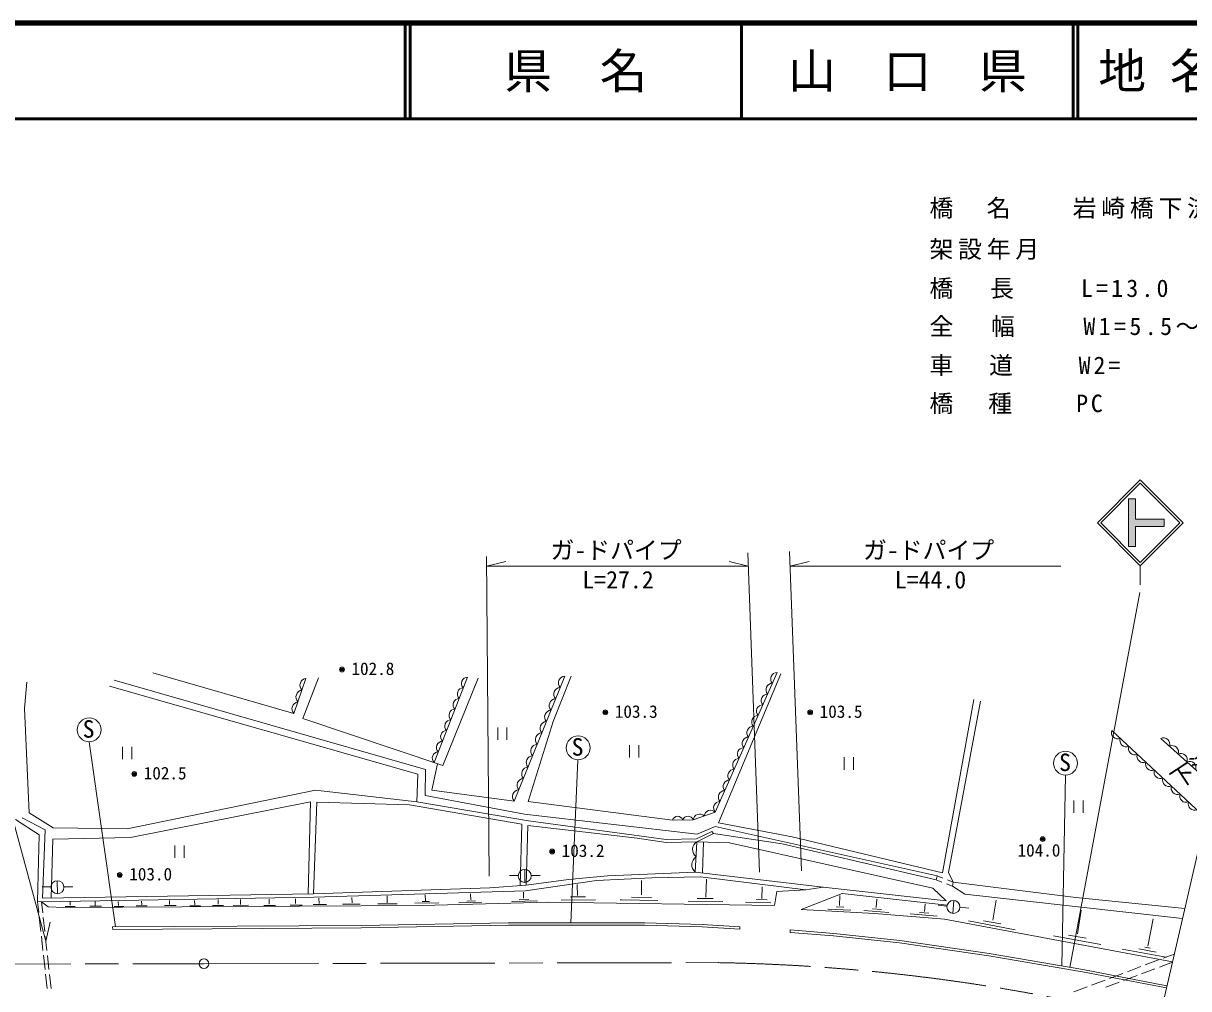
# Model space of a CAD drawing. Units: millimetres, scale not verified. Extents: x 40000 to 680000, y 20000 to 380000.
# Drawn here: x 257726 to 379851, y 278867 to 380000 of the extents above; entities that cross this region are included whole.
import ezdxf
from ezdxf.enums import TextEntityAlignment as Align

# ---------------------------------------------------------------- set-up
doc = ezdxf.new("R2010")
doc.units = ezdxf.units.MM
doc.header["$LTSCALE"] = 1000
doc.header["$PDMODE"] = 32
doc.header["$PDSIZE"] = 500
doc.linetypes.add('CHAIN', pattern=[18.5, 12, -1.5, 3.5, -1.5])
for name, color, linetype, lineweight in [('M-BGD', 7, 'Continuous', 13), ('M-BMK', 2, 'CHAIN', 13), ('M-BMK-SRVR', 3, 'Continuous', 13), ('M-STR-HTXT', 7, 'Continuous', 13), ('M-STR-STRC', 7, 'Continuous', 13), ('M-TTL', 2, 'Continuous', 140), ('M-TTL-LINE', 7, 'Continuous', 50)]:
    doc.layers.add(name, color=color, linetype=linetype, lineweight=lineweight)
doc.layers.add('M-TTL-TXT', color=7, linetype='Continuous')
doc.styles.add('ＭＳ ゴシック', font='')
doc.styles.get('ＭＳ ゴシック').set_extended_font_data('MS Gothic')

msp = doc.modelspace()

# ---------------------------------------------------------------- hatches: boundary and pattern name
at = {"layer": 'M-STR-STRC'}
msp.add_hatch(color=256, dxfattribs=at).paths.add_polyline_path([(373529, 330177), (374279, 330177), (374279, 328053), (377279, 328053), (377279, 327303), (374279, 327303), (374279, 325177), (373529, 325177)])

# ---------------------------------------------------------------- linework, layer by layer
at = {"layer": 'M-BGD'}
for p, q in [((286089, 307692), (271288, 311943)), ((304282, 311509), (300783, 302551)), ((314458, 311617), (309170, 298513)), ((313239, 306852), (315133, 311605)), ((337102, 311846), (330577, 296250)), ((257844, 308221), (258100, 310962)), ((299053, 301348), (266749, 310558)), ((267251, 311179), (299884, 301814)), ((287348, 311371), (286089, 307692)), ((287016, 307180), (288653, 311420)), ((301702, 302243), (305386, 311390)), ((354066, 290997), (357340, 309151)), ((354681, 291027), (358021, 308990)), ((258356, 297285), (257844, 308221)), ((301702, 302243), (287016, 307180)), ((310616, 298470), (313239, 306852)), ((307438, 306245), (307438, 304945)), ((308413, 304945), (308413, 306245)), ((371786, 305922), (381627, 296779)), ((264626, 304735), (267394, 285332)), ((268128, 304202), (268128, 302902)), ((269103, 302902), (269103, 304202)), ((321244, 304381), (321244, 303081)), ((322219, 303081), (322219, 304381)), ((382407, 300167), (376933, 305094)), ((343740, 303105), (343740, 301805)), ((344715, 301805), (344715, 303105)), ((299884, 301814), (299832, 299119)), ((300545, 299679), (301124, 302437)), ((315843, 302852), (315107, 285759)), ((298954, 298449), (299053, 301348)), ((366565, 281243), (366924, 301237)), ((268617, 295609), (288344, 299671)), ((288344, 299671), (298954, 298449)), ((309170, 298513), (300545, 299679)), ((268952, 294721), (287813, 298429)), ((287813, 298429), (287583, 288809)), ((288122, 288818), (288483, 298409)), ((298198, 298135), (288483, 298409)), ((309967, 296102), (298198, 298135)), ((298954, 298449), (310663, 296439)), ((299832, 299119), (310231, 297160)), ((325743, 296518), (310616, 298470)), ((367831, 298574), (367831, 297274)), ((368806, 297274), (368806, 298574)), ((257607, 296767), (260013, 295505)), ((258356, 297285), (260861, 295727)), ((310231, 297160), (328349, 295043)), ((259373, 294994), (256914, 296585)), ((260861, 295727), (268617, 295609)), ((309782, 289670), (309967, 296102)), ((310599, 295972), (310436, 289718)), ((322064, 294631), (310599, 295972)), ((310663, 296439), (325101, 294486)), ((328349, 295043), (330229, 295872)), ((330229, 295872), (353481, 290696)), ((330577, 296250), (338282, 294774)), ((259217, 288010), (259373, 294994)), ((260013, 295505), (259748, 288367)), ((260649, 288381), (260827, 294544)), ((260827, 294544), (268952, 294721)), ((325101, 294184), (322064, 294631)), ((328274, 294581), (325101, 294486)), ((329881, 295346), (328274, 294581)), ((330044, 295124), (328302, 294265)), ((330044, 295124), (329881, 295346)), ((337248, 294059), (330044, 295124)), ((338282, 294774), (354066, 290997)), ((273601, 293883), (273601, 292583)), ((274576, 292583), (274576, 293883)), ((328302, 294265), (325101, 294184)), ((328302, 294265), (328144, 291083)), ((331734, 294134), (328302, 294265)), ((328991, 294239), (328885, 290995)), ((353033, 289397), (331734, 294134)), ((353376, 290279), (337248, 294059)), ((308672, 290712), (309585, 290717)), ((310270, 291367), (310297, 290002)), ((310965, 290723), (311878, 290728)), ((318950, 290683), (314868, 290308)), ((328144, 291083), (318950, 290683)), ((328144, 291083), (341535, 289486)), ((353481, 290696), (353376, 290279)), ((353481, 290696), (354095, 290447)), ((355171, 290010), (354681, 291027)), ((259702, 289531), (260616, 289532)), ((261258, 290177), (261305, 288812)), ((261995, 289531), (262909, 289532)), ((310436, 289718), (306598, 289436)), ((310359, 289130), (317787, 290209)), ((314868, 290308), (310436, 289718)), ((315795, 288643), (315772, 289788)), ((317787, 290209), (323585, 290466)), ((322503, 288683), (322501, 290193)), ((323585, 290466), (328697, 290571)), ((328697, 290571), (339738, 289236)), ((329253, 288450), (329305, 290347)), ((335121, 288322), (335156, 289537)), ((341535, 289486), (339738, 289236)), ((354427, 288069), (341535, 289486)), ((353376, 290279), (353997, 290040)), ((354463, 289861), (355084, 289621)), ((354558, 290259), (355171, 290010)), ((355084, 289621), (355171, 290010)), ((356399, 288757), (355084, 289621)), ((355171, 290010), (368013, 288429)), ((288174, 288443), (259632, 287975)), ((259748, 288367), (288122, 288818)), ((283490, 287726), (283478, 288240)), ((286265, 287778), (286250, 288285)), ((306598, 289436), (288122, 288818)), ((288174, 288443), (310359, 289130)), ((288715, 287800), (288698, 288361)), ((292175, 287876), (292146, 288437)), ((295856, 287852), (295856, 288583)), ((299856, 288074), (299833, 288702)), ((304612, 288164), (304600, 288807)), ((310139, 288353), (310139, 288973)), ((315065, 288485), (316654, 288497)), ((321475, 288443), (323549, 288420)), ((328341, 288322), (330006, 288316)), ((336704, 289032), (336431, 287587)), ((339738, 289236), (336704, 289032)), ((339228, 287172), (343547, 288829)), ((343274, 287591), (343291, 288631)), ((343547, 288829), (354545, 287622)), ((347113, 287369), (347171, 288240)), ((354427, 288069), (353033, 289397)), ((379198, 286235), (356399, 288757)), ((368013, 288429), (379437, 287270)), ((259632, 287975), (259217, 288010)), ((259217, 288010), (259345, 286846)), ((260345, 287428), (259632, 287975)), ((259632, 287975), (259758, 286830)), ((261989, 287356), (260345, 287428)), ((286696, 287498), (261989, 287356)), ((262122, 287494), (263163, 287488)), ((262625, 287622), (262619, 287950)), ((264688, 287500), (265932, 287511)), ((265260, 287587), (265242, 288067)), ((267241, 287470), (268264, 287482)), ((267685, 287587), (267674, 288014)), ((269558, 287546), (270714, 287555)), ((270135, 287660), (270124, 288028)), ((272519, 287567), (273746, 287573)), ((273051, 287689), (273045, 288099)), ((275164, 287551), (276278, 287554)), ((275689, 287635), (275665, 288094)), ((277550, 287594), (278718, 287598)), ((278150, 287731), (278134, 288202)), ((279727, 287575), (281321, 287602)), ((280483, 287696), (280479, 288194)), ((282923, 287580), (284150, 287585)), ((285681, 287615), (286935, 287623)), ((299532, 287573), (286696, 287498)), ((288102, 287677), (289499, 287695)), ((291181, 287706), (293022, 287718)), ((294874, 287741), (296920, 287747)), ((298763, 287820), (301261, 287846)), ((299532, 287573), (312801, 287942)), ((299540, 287996), (300277, 287996)), ((303373, 287866), (305786, 287942)), ((304197, 288036), (305109, 288065)), ((308904, 288014), (308958, 288014)), ((308958, 288014), (311627, 288053)), ((309695, 288190), (310700, 288213)), ((336431, 287587), (312801, 287942)), ((314095, 288146), (317671, 288158)), ((320283, 288163), (320400, 288163)), ((320400, 288163), (324204, 288092)), ((327400, 288041), (331047, 288006)), ((333420, 287948), (336073, 287878)), ((334542, 288205), (335694, 288164)), ((346919, 286758), (339228, 287172)), ((342029, 287205), (344442, 287106)), ((342894, 287439), (343712, 287416)), ((345792, 287042), (348439, 286849)), ((346727, 287240), (347668, 287176)), ((352156, 286942), (352226, 287749)), ((353607, 287610), (354517, 287527)), ((355243, 288108), (355118, 286748)), ((355891, 287398), (356801, 287315)), ((359317, 286054), (359676, 288123)), ((368216, 284601), (368584, 287108)), ((259399, 286349), (259563, 284858)), ((259812, 286333), (259976, 284842)), ((354246, 286146), (346919, 286758)), ((350654, 286697), (353506, 286475)), ((351636, 286849), (352623, 286785)), ((378146, 281666), (354246, 286146)), ((356766, 285975), (361666, 285037)), ((358362, 285975), (360158, 285660)), ((375574, 283326), (376135, 286201)), ((293171, 285502), (267089, 285330)), ((267091, 285080), (267089, 285330)), ((293174, 285252), (267091, 285080)), ((293171, 285502), (308563, 285754)), ((308563, 285754), (322842, 285764)), ((322842, 285764), (328877, 285587)), ((328877, 285587), (332811, 285350)), ((332796, 285101), (332811, 285350)), ((338081, 284767), (338101, 285016)), ((342635, 284410), (338081, 284767)), ((259617, 284361), (259781, 282870)), ((260030, 284345), (260193, 282854)), ((349557, 283680), (342635, 284410)), ((358905, 282300), (349557, 283680)), ((365700, 284408), (370635, 283497)), ((367252, 284487), (369092, 284172)), ((259835, 282373), (259999, 280882)), ((260248, 282357), (260411, 280866)), ((368707, 280623), (358905, 282300)), ((372883, 283019), (377485, 282160)), ((374636, 283037), (376459, 282686)), ((375259, 283212), (375802, 283098)), ((377168, 282052), (378336, 282489)), ((373422, 280649), (374826, 281175)), ((374909, 280435), (376313, 280961)), ((375295, 281351), (376699, 281877)), ((376782, 281136), (378141, 281645)), ((260053, 280385), (260217, 278894)), ((260466, 280369), (260629, 278878)), ((377518, 278939), (368707, 280623)), ((369676, 279246), (371081, 279772)), ((371549, 279948), (372954, 280474)), ((373036, 279733), (374440, 280259)), ((367803, 278545), (369208, 279071)), ((371163, 279032), (372568, 279558))]:
    msp.add_line(p, q, dxfattribs=at)
for points in [[(336721, 311981), (330239, 297358), (327938, 296542), (325743, 296518)], [(332796, 285101), (328865, 285337), (322838, 285514), (308565, 285504), (293174, 285252)], [(377574, 279183), (368751, 280869), (358945, 282547), (349589, 283928), (342658, 284659), (338101, 285016)]]:
    msp.add_lwpolyline(points, dxfattribs=at)
for centre, radius in [((291121, 312306), 150), ((291121, 312306), 120), ((291121, 312306), 90), ((291121, 312306), 60), ((291121, 312306), 30), ((291121, 312306), 20), ((318718, 307819), 150), ((318718, 307819), 120), ((318718, 307819), 90), ((318718, 307819), 60), ((318718, 307819), 30), ((318718, 307819), 20), ((340184, 307816), 150), ((340184, 307816), 120), ((340184, 307816), 90), ((340184, 307816), 60), ((340184, 307816), 30), ((340184, 307816), 20), ((264623, 305985), 1250), ((315866, 304102), 1250), ((366947, 302487), 1250), ((269351, 301365), 150), ((269351, 301365), 120), ((269351, 301365), 90), ((269351, 301365), 60), ((269351, 301365), 30), ((269351, 301365), 20), ((364544, 294537), 150), ((364544, 294537), 120), ((364544, 294537), 90), ((364544, 294537), 60), ((364544, 294537), 30), ((364544, 294537), 20), ((313148, 293239), 150), ((313148, 293239), 120), ((313148, 293239), 90), ((313148, 293239), 60), ((313148, 293239), 30), ((313148, 293239), 20), ((267835, 290786), 150), ((267835, 290786), 120), ((267835, 290786), 90), ((267835, 290786), 60), ((267835, 290786), 30), ((267835, 290786), 20), ((310267, 290684), 683), ((261298, 289495), 683), ((355193, 287427), 683)]:
    msp.add_circle(centre, radius, dxfattribs=at)
for centre, radius, start, end in [((304298, 310857), 652, 91.37386, 225.95623), ((314511, 310903), 716, 94.1962, 221.84626), ((336721, 311308), 673, 90.03315, 222.15664), ((287445, 310652), 725, 97.72688, 224.48406), ((303860, 309738), 652, 91.37386, 225.95623), ((314030, 309712), 716, 94.1962, 221.84626), ((336223, 310183), 673, 90.03315, 222.15664), ((287026, 309426), 725, 97.72688, 224.48406), ((303423, 308618), 652, 91.37386, 225.95623), ((313549, 308521), 716, 94.1962, 221.84626), ((335724, 309058), 673, 90.03315, 222.15664), ((286606, 308200), 725, 97.72688, 224.48406), ((302986, 307498), 652, 91.37386, 225.95623), ((313068, 307330), 716, 94.1962, 221.84626), ((335225, 307933), 673, 90.03315, 222.15664), ((302548, 306379), 652, 91.37386, 225.95623), ((312588, 306138), 716, 94.1962, 221.84626), ((334727, 306808), 673, 90.03315, 222.15664), ((302111, 305259), 652, 91.37386, 225.95623), ((312107, 304947), 716, 94.1962, 221.84626), ((334228, 305684), 673, 90.03315, 222.15664), ((372414, 305702), 666, 160.64602, 293.56368), ((301674, 304139), 652, 91.37386, 225.95623), ((311626, 303756), 716, 94.1962, 221.84626), ((333231, 303434), 673, 90.03315, 222.15664), ((333730, 304559), 673, 90.03315, 222.15664), ((373309, 304870), 666, 160.64602, 293.56368), ((374203, 304039), 666, 160.64602, 293.56368), ((377208, 304482), 671, 341.81963, 114.20046), ((378120, 303661), 671, 341.81963, 114.20046), ((301236, 303020), 652, 91.37386, 225.95623), ((311145, 302564), 716, 94.1962, 221.84626), ((332732, 302309), 673, 90.03315, 222.15664), ((375098, 303208), 666, 160.64602, 293.56368), ((379033, 302840), 671, 341.81963, 114.20046), ((310664, 301373), 716, 94.1962, 221.84626), ((332234, 301184), 673, 90.03315, 222.15664), ((375993, 302377), 666, 160.64602, 293.56368), ((376887, 301546), 666, 160.64602, 293.56368), ((379945, 302019), 671, 341.81963, 114.20046), ((310184, 300182), 716, 94.1962, 221.84626), ((331735, 300059), 673, 90.03315, 222.15664), ((377782, 300714), 666, 160.64602, 293.56368), ((309703, 298991), 716, 94.1962, 221.84626), ((331237, 298934), 673, 90.03315, 222.15664), ((378677, 299883), 666, 160.64602, 293.56368), ((379571, 299052), 666, 160.64602, 293.56368), ((330738, 297809), 673, 90.03315, 222.15664), ((380466, 298221), 666, 160.64602, 293.56368), ((326294, 296348), 576, 18.46392, 162.80863), ((327391, 296360), 576, 18.46392, 162.80863), ((328602, 296496), 666, 43.02102, 175.996), ((329752, 296904), 666, 43.02102, 175.996), ((328855, 293440), 993, 123.82499, 230.49743), ((328776, 291849), 993, 123.82499, 230.49743)]:
    msp.add_arc(centre, radius, start, end, dxfattribs=at)
for p in [(291121, 312306), (318718, 307819), (340184, 307816), (269351, 301365), (364544, 294537), (313148, 293239), (267835, 290786)]:
    msp.add_point(p, dxfattribs=at)
at = {"layer": 'M-BMK'}
for p, q in [((176694, 281282), (276656, 281486)), ((276656, 281486), (330532, 281595))]:
    msp.add_line(p, q, dxfattribs=at)
msp.add_arc((327057, 78221), 203404, 75.86831, 89.02133, dxfattribs=at)
at = {"layer": 'M-BMK-SRVR'}
msp.add_line((376719, 275469), (386087, 316145), dxfattribs=at)
msp.add_circle((276656, 281486), 500, dxfattribs=at)
at = {"layer": 'M-STR-HTXT'}
for p, q in [((306271, 324154), (306551, 290670)), ((333637, 324534), (334864, 291062)), ((338033, 324684), (339260, 291212)), ((306279, 323129), (308279, 323629)), ((306279, 323129), (333688, 323129)), ((333688, 323129), (331688, 323629)), ((338090, 323129), (340090, 323629)), ((338090, 323129), (366436, 323129)), ((260086, 283834), (250928, 317577)), ((260086, 283834), (260533, 285846))]:
    msp.add_line(p, q, dxfattribs=at)
at = {"layer": 'M-STR-STRC'}
for p, q in [((370280, 327678), (374780, 332178)), ((370633, 327678), (374780, 331825)), ((379280, 327678), (374780, 332178)), ((378926, 327678), (374780, 331825)), ((373529, 330177), (373529, 325177)), ((373529, 330177), (374279, 330177)), ((374279, 330177), (374279, 328053)), ((370280, 327678), (374780, 323177)), ((370633, 327678), (374780, 323531)), ((374279, 328053), (377279, 328053)), ((374279, 327303), (377279, 327303)), ((374279, 327303), (374279, 325177)), ((374780, 323531), (378926, 327678)), ((374780, 323178), (379280, 327678)), ((377279, 328053), (377279, 327303)), ((373529, 325177), (374279, 325177)), ((374780, 323177), (374780, 321177)), ((374738, 320384), (367411, 281099))]:
    msp.add_line(p, q, dxfattribs=at)
at = {"layer": 'M-TTL'}
msp.add_line((680000, 380000), (40000, 380000), dxfattribs=at)
at = {"layer": 'M-TTL-LINE'}
for p, q in [((297750, 380000), (297750, 370000)), ((298250, 380000), (298250, 370000)), ((333000, 380000), (333000, 370000)), ((367750, 380000), (367750, 370000)), ((368250, 380000), (368250, 370000)), ((40000, 370000), (680000, 370000))]:
    msp.add_line(p, q, dxfattribs=at)

# ---------------------------------------------------------------- texts
at = {"layer": 'M-BGD', "style": 'ＭＳ ゴシック'}
for s, height, p in [('102.8', 1320, (292114, 311333)), ('103.3', 1320, (319711, 306846)), ('103.5', 1320, (341178, 306843)), ('S', 1833, (263944, 304611)), ('S', 1833, (315187, 302728)), ('S', 1833, (366268, 301114)), ('102.5', 1320, (270345, 300392)), ('103.2', 1320, (314142, 292266)), ('104.0', 1320, (361915, 292308)), ('103.0', 1320, (268829, 289812))]:
    msp.add_text(s, height=height, dxfattribs=at).set_placement(p, align=Align.BOTTOM_LEFT)
at = {"layer": 'M-STR-HTXT', "style": 'ＭＳ ゴシック'}
for s, p in [('ガ-ドパイプ', (312969, 323340)), ('ガ-ドパイプ', (345717, 323340)), ('L=27.2', (316305, 320246)), ('L=44.0', (349053, 320246))]:
    msp.add_text(s, height=1833, dxfattribs=at).set_placement(p, align=Align.BOTTOM_LEFT)
msp.add_text('下流側歩道橋', height=1833, rotation=33.379, dxfattribs=at).set_placement((379007, 299255), align=Align.BOTTOM_LEFT)
at = {"layer": 'M-STR-HTXT', "char_height": 1833, "attachment_point": 7, "style": 'ＭＳ ゴシック'}
for s, insert in [('\\T1.2;橋\u3000名\u3000\u3000岩崎橋下流側歩道橋', (352688, 359520)), ('\\T1.2;架設年月\u3000', (352688, 355225)), ('\\T1.27;橋\u3000長\u3000\u3000L=13.0', (352688, 351126)), ('\\T1.29;全\u3000幅\u3000\u3000W1=5.5～6.5', (352688, 347146)), ('\\T1.25;車\u3000道\u3000\u3000W2=', (352688, 343048)), ('\\T1.23;橋\u3000種\u3000\u3000PC', (352688, 339068))]:
    msp.add_mtext(s, dxfattribs=dict(at, insert=insert))
at = {"layer": 'M-TTL-TXT', "style": 'ＭＳ ゴシック'}
for s, p in [('県\u3000名', (315625, 375000)), ('山\u3000口\u3000県', (350375, 375000))]:
    msp.add_text(s, height=3666, dxfattribs=at).set_placement(p, align=Align.MIDDLE_CENTER)
msp.add_text('地 名', height=3666, dxfattribs=at).set_placement((370380, 375000), align=Align.MIDDLE_LEFT)

doc.saveas('drawing.dxf')
